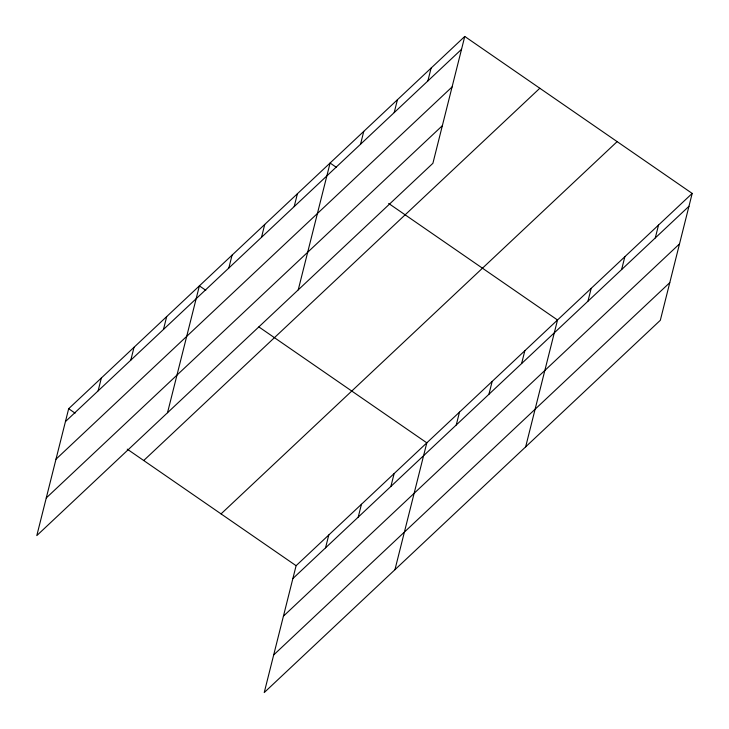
<?xml version="1.0" encoding="UTF-8"?>
<svg xmlns="http://www.w3.org/2000/svg" width="729" height="729" viewBox="0 0 729 729"><rect width="100%" height="100%" fill="white"/><g stroke="black" fill="none" stroke-linecap="round" stroke-linejoin="round"><path stroke-width="1.09" d="M464.765 36.45L68.672 408.714L36.814 535.578L432.898 163.305L464.765 36.45L692.186 193.422L660.328 320.286L264.235 692.55L296.102 565.695L692.186 193.422M98.123 390.862L101.349 378.005M130.801 360.153L134.027 347.296M163.478 329.444L166.704 316.577M167.524 412.723L199.382 285.868L205.797 290.288M228.833 268.017L232.059 255.159M261.511 237.308L264.736 224.441M294.188 206.589L297.414 193.732M298.234 289.878L330.091 163.023L336.506 167.442M360.536 144.242L363.762 131.375M394.198 112.594L397.433 99.736M427.868 80.955L431.094 68.089M325.544 547.844L328.779 534.977M358.221 517.125L361.456 504.268M390.899 486.416L394.134 473.558M394.945 569.704L426.811 442.84L258.877 326.929M456.254 424.989L459.489 412.131M488.931 394.28L492.166 381.422M521.609 363.571L524.844 350.704M525.655 446.859L557.521 319.995L388.666 203.455M587.957 301.214L591.183 288.356M621.618 269.575L624.853 256.708M655.289 237.927L658.524 225.07M65.446 421.581L461.539 49.308M55.996 459.197L452.089 86.933M46.264 497.953L442.348 125.689M143.722 460.518L539.815 88.255M221.051 513.89L617.135 141.626M292.867 578.553L688.96 206.289M283.417 616.169L679.51 243.905M273.685 654.934L669.769 282.661M68.672 408.714L75.087 413.143M127.247 449.146L296.102 565.695"/></g></svg>
